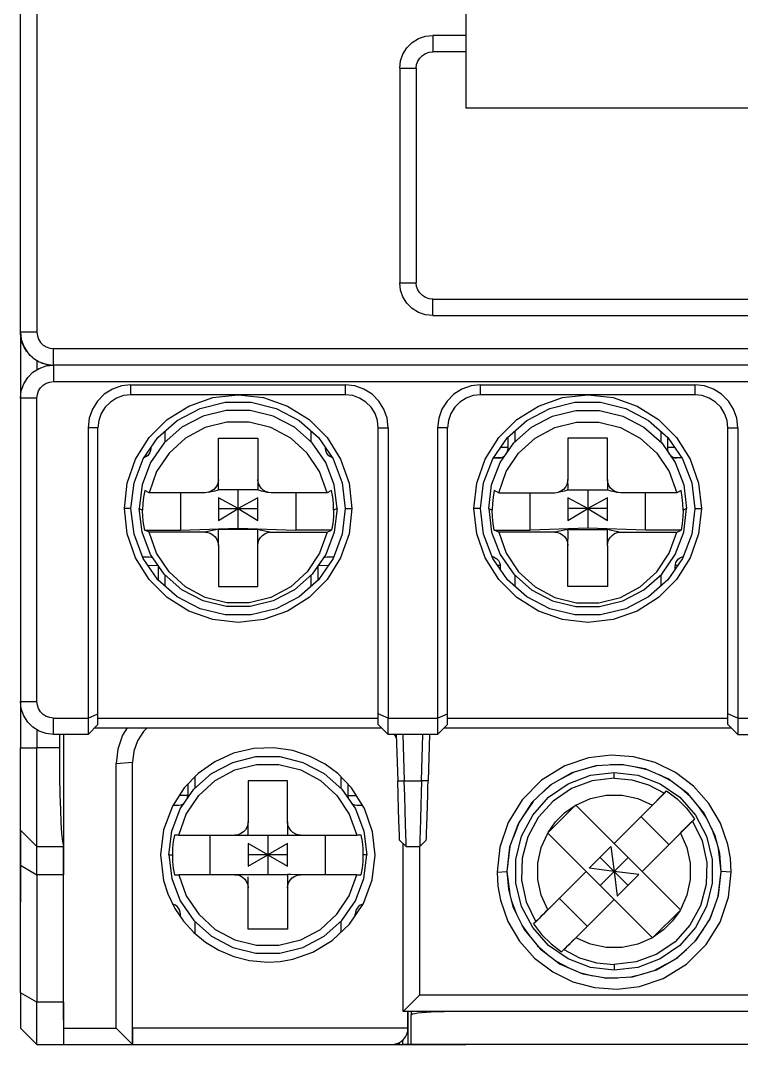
# Model space of a CAD drawing. Header units: millimetres. Extents: x 0 to 45, y 0 to 74.
# Drawn here: x 0 to 21.86, y 0 to 31.05 of the extents above; entities that cross this region are included whole.
import ezdxf

# ---------------------------------------------------------------- set-up
doc = ezdxf.new("R2010")
doc.units = ezdxf.units.MM

# ---------------------------------------------------------------- blocks, each defined once
blk = doc.blocks.new('CHINT_34ad6b506dc550b1b3ef02edabf56a2b_FACE_0')
at = {"color": 141, "linetype": 'Continuous', "true_color": 0x40d9ff}
for p, q in [((13.5, 30.6), (12.5, 30.6)), ((13.5, 30.1), (12.5, 30.1)), ((11.5, 29.6), (11.5, 23.1)), ((12, 29.6), (12, 23.1)), ((13.5, 28.4), (31.5, 28.4)), ((12.5, 22.6), (32.5, 22.6)), ((12.5, 22.1), (32.5, 22.1)), ((2, 20.6), (2, 20.6)), ((2.3, 20.6), (2.3, 20.6)), ((2.5, 20.6), (2.5, 20.6)), ((10.7, 20.6), (10.7, 20.6)), ((10.9, 20.6), (10.9, 20.6)), ((11.3, 20.6), (11.3, 20.6)), ((11.8, 20.6), (11.8, 20.6)), ((11.961, 20.6), (11.961, 20.6)), ((4.386, 19.7), (4.386, 19.7)), ((8.814, 19.7), (8.814, 19.7)), ((14.986, 19.7), (14.986, 19.7)), ((19.414, 19.7), (19.414, 19.7)), ((4.386, 18.268), (4.386, 18.6)), ((8.814, 18.268), (8.814, 18.6)), ((14.986, 18.6), (14.986, 18.268)), ((19.414, 18.6), (19.414, 18.268)), ((14.568, 18.117), (14.774, 18.113)), ((19.627, 18.113), (19.832, 18.117)), ((3.754, 17.807), (3.772, 17.807)), ((9.429, 17.807), (9.446, 17.807)), ((14.354, 17.807), (14.596, 17.802)), ((19.804, 17.802), (20.046, 17.807)), ((7.199, 16.82), (6.001, 16.82)), ((6.6, 16.252), (6.6, 16.82)), ((16.601, 16.82), (17.799, 16.82)), ((17.2, 16.82), (17.2, 16.252)), ((4.85, 16.732), (4.85, 15.6)), ((8.35, 16.732), (8.35, 15.6)), ((15.45, 15.6), (15.45, 16.732)), ((18.95, 15.6), (18.95, 16.732)), ((3.35, 16.25), (3.15, 16.25)), ((3.6, 16.252), (3.705, 16.199)), ((6, 16.252), (6.6, 16.252)), ((6.6, 16.252), (7.2, 16.252)), ((6.6, 15.653), (6.6, 16.252)), ((9.6, 16.252), (9.495, 16.199)), ((9.85, 16.25), (10.05, 16.25)), ((13.95, 16.25), (13.75, 16.25)), ((14.2, 16.252), (14.305, 16.199)), ((17.2, 16.252), (16.6, 16.252)), ((17.8, 16.252), (17.2, 16.252)), ((17.2, 16.252), (17.2, 15.653)), ((20.2, 16.252), (20.095, 16.199)), ((20.45, 16.25), (20.65, 16.25)), ((4.85, 15.6), (6.6, 15.653)), ((7.199, 15.621), (6.001, 15.621)), ((6.6, 15.653), (8.35, 15.6)), ((17.2, 15.653), (15.45, 15.6)), ((16.601, 15.621), (17.799, 15.621)), ((18.95, 15.6), (17.2, 15.653)), ((4.17, 14.516), (3.872, 14.523)), ((9.328, 14.523), (9.03, 14.516)), ((14.546, 14.521), (14.472, 14.523)), ((19.928, 14.523), (19.854, 14.521)), ((4.153, 14.117), (4.174, 14.116)), ((4.386, 13.901), (4.386, 14.237)), ((8.814, 13.901), (8.814, 14.237)), ((9.027, 14.116), (9.048, 14.117)), ((14.986, 14.237), (14.986, 13.901)), ((19.414, 14.237), (19.414, 13.901)), ((2.35, 9.9), (10.85, 9.9)), ((11.15, 9.9), (12.65, 9.9)), ((12.95, 9.9), (21.45, 9.9)), ((21.75, 9.9), (23.25, 9.9)), ((0.5, 9.541), (0.5, 9)), ((2.25, 9.6), (10.95, 9.6)), ((11.33, 9.4), (11.399, 9.291)), ((11.596, 9.4), (11.639, 8)), ((12.162, 8), (12.205, 9.4)), ((12.85, 9.6), (21.55, 9.6)), ((3.4, 0), (3.4, 8.559)), ((17.528, 8.457), (17.119, 8.356)), ((18.297, 8.477), (17.884, 8.477)), ((19.048, 8.315), (18.648, 8.414)), ((3.4, 8.216), (3.4, 8.216)), ((3.4, 8.1), (3.4, 8.1)), ((5.286, 8.116), (5.286, 7.768)), ((9.714, 8.117), (9.714, 7.768)), ((16.788, 8.258), (16.407, 8.058)), ((18, 8.072), (18, 8.25)), ((19.738, 7.982), (19.374, 8.173)), ((3.4, 7.985), (3.4, 7.985)), ((11.639, 8), (12.162, 8)), ((16.114, 7.89), (15.795, 7.607)), ((20.331, 7.496), (20.03, 7.763)), ((3.4, 7.616), (3.4, 7.616)), ((3.4, 7.5), (3.4, 7.5)), ((3.4, 7.385), (3.4, 7.385)), ((15.542, 7.369), (15.301, 7.02)), ((16, 6.433), (16.818, 7.25)), ((16.837, 7.262), (18, 6.099)), ((20.797, 6.878), (20.57, 7.207)), ((3.4, 7.016), (3.4, 7.016)), ((3.4, 6.9), (3.4, 6.9)), ((18.813, 6.912), (19.662, 6.064)), ((3.4, 6.785), (3.4, 6.785)), ((15.109, 6.726), (14.945, 6.292)), ((21.118, 6.127), (20.96, 6.545)), ((0, 6.5), (0, 4.32)), ((3.4, 6.416), (3.4, 6.416)), ((3.4, 6.3), (3.4, 6.3)), ((4.802, 6.35), (6.5, 6.35)), ((5.75, 5.15), (5.75, 6.35)), ((6.901, 6.35), (8.099, 6.35)), ((7.5, 6.35), (7.5, 5.75)), ((8.5, 6.35), (10.198, 6.35)), ((9.25, 5.15), (9.25, 6.35)), ((17.152, 5.25), (15.989, 6.413)), ((0.5, 6), (1.3, 6)), ((3.4, 6.185), (3.4, 6.185)), ((11.6, 1), (11.6, 6.091)), ((11.694, 6), (12.106, 6)), ((12.1, 6), (12.1, 1.499)), ((14.842, 6.004), (14.75, 5.25)), ((18, 6.099), (18.849, 5.25)), ((21.25, 5.25), (21.166, 5.94)), ((3.4, 5.816), (3.4, 5.816)), ((3.4, 5.7), (3.4, 5.7)), ((4.5, 5.75), (4.605, 5.75)), ((7.5, 5.75), (6.9, 5.75)), ((8.1, 5.75), (7.5, 5.75)), ((7.5, 5.75), (7.5, 5.15)), ((10.5, 5.75), (10.395, 5.75)), ((17.576, 5.675), (18, 5.25)), ((18, 5.25), (18.424, 5.675)), ((3.4, 5.585), (3.4, 5.585)), ((0.5, 5.148), (0.5, 1.28)), ((3.4, 5.216), (3.4, 5.216)), ((3.4, 5.1), (3.4, 5.1)), ((3.4, 4.985), (3.4, 4.985)), ((6.5, 5.15), (4.802, 5.15)), ((10.198, 5.15), (8.5, 5.15)), ((11.6, 5.05), (11.6, 5.05)), ((11.6, 4.985), (11.6, 4.985)), ((14.45, 5.224), (14.75, 5.25)), ((14.75, 5.252), (14.75, 5.25)), ((14.75, 5.25), (14.834, 4.561)), ((17.152, 5.25), (18, 4.402)), ((17.576, 4.826), (18, 5.25)), ((18, 5.25), (18.424, 4.826)), ((18.849, 5.25), (20.011, 4.088)), ((21.159, 4.497), (21.25, 5.25)), ((21.25, 5.25), (21.25, 5.252)), ((21.55, 5.224), (21.25, 5.25)), ((3.4, 4.616), (3.4, 4.616)), ((3.4, 4.5), (3.4, 4.5)), ((3.4, 4.385), (3.4, 4.385)), ((11.6, 4.616), (11.6, 4.616)), ((11.6, 4.5), (11.6, 4.5)), ((11.6, 4.385), (11.6, 4.385)), ((14.882, 4.374), (15.041, 3.956)), ((16.338, 4.437), (17.187, 3.589)), ((19.163, 3.239), (18, 4.402)), ((11.6, 4.05), (11.6, 4.05)), ((19.182, 3.251), (20, 4.068)), ((20.891, 3.775), (21.056, 4.209)), ((3.4, 4.016), (3.4, 4.016)), ((3.4, 3.9), (3.4, 3.9)), ((3.4, 3.785), (3.4, 3.785)), ((5.286, 3.733), (5.286, 3.375)), ((9.714, 3.733), (9.714, 3.399)), ((3.4, 3.416), (3.4, 3.416)), ((15.204, 3.623), (15.43, 3.294)), ((20.458, 3.132), (20.699, 3.482)), ((3.4, 3.3), (3.4, 3.3)), ((3.4, 3.185), (3.4, 3.185)), ((3.4, 2.816), (3.4, 2.816)), ((15.669, 3.005), (15.971, 2.738)), ((19.887, 2.611), (20.205, 2.894)), ((3.4, 2.7), (3.4, 2.7)), ((3.4, 2.585), (3.4, 2.585)), ((16.263, 2.519), (16.626, 2.328)), ((3.4, 2.216), (3.4, 2.216)), ((16.952, 2.186), (17.353, 2.087)), ((18, 2.429), (18, 2.25)), ((19.213, 2.243), (19.594, 2.443)), ((3.4, 2.1), (3.4, 2.1)), ((3.4, 1.985), (3.4, 1.985)), ((11.6, 2.05), (11.6, 2.05)), ((11.6, 1.985), (11.6, 1.985)), ((17.703, 2.024), (18.116, 2.024)), ((18.472, 2.044), (18.881, 2.145)), ((1.3, 1.28), (0.5, 1.28)), ((3.4, 1.5), (3.4, 1.5)), ((11.6, 1), (12.1, 1.499)), ((23.5, 1.499), (12.1, 1.499)), ((3.4, 1.2), (3.4, 1.2)), ((24, 1), (11.6, 1)), ((11.85, 1), (11.85, 0.897)), ((3.4, 0.9), (3.4, 0.9)), ((1.3, 0.499), (2.9, 0.499)), ((2.9, 0.499), (3.4, 0)), ((3.4, 0.2), (3.4, 0.2)), ((3.4, 0), (13.5, 0))]:
    blk.add_line(p, q, dxfattribs=at)
for points in [[(0, 21.6), (0, 52.4), (0.5, 52.4), (0.5, 21.6), (0, 21.6)], [(31.5, 28.4), (31.5, 31.988), (31.5, 32), (13.5, 32), (13.5, 31.988), (13.5, 28.4)], [(31.5, 28.4), (31.5, 31.5), (13.5, 31.5), (13.5, 28.4)], [(11.5, 29.6), (11.525, 29.823), (11.599, 30.034), (11.718, 30.224), (11.877, 30.382), (12.066, 30.501), (12.278, 30.575), (12.5, 30.6)], [(12.5, 30.6), (12.5, 30.588), (12.5, 30.551), (12.5, 30.491), (12.5, 30.412), (12.5, 30.317), (12.5, 30.212), (12.5, 30.1)], [(12, 29.6), (12.013, 29.712), (12.05, 29.817), (12.109, 29.912), (12.188, 29.991), (12.283, 30.051), (12.389, 30.088), (12.5, 30.1)], [(11.5, 29.6), (11.513, 29.6), (11.55, 29.6), (11.609, 29.6), (11.688, 29.6), (11.783, 29.6), (11.889, 29.6), (12, 29.6)], [(12.5, 22.1), (12.278, 22.126), (12.066, 22.2), (11.877, 22.319), (11.718, 22.477), (11.599, 22.667), (11.525, 22.878), (11.5, 23.1)], [(11.5, 23.1), (11.513, 23.1), (11.55, 23.1), (11.609, 23.1), (11.688, 23.1), (11.783, 23.1), (11.889, 23.1), (12, 23.1)], [(12.5, 22.6), (12.389, 22.613), (12.283, 22.65), (12.188, 22.71), (12.109, 22.789), (12.05, 22.884), (12.013, 22.989), (12, 23.1)], [(12.5, 22.1), (12.5, 22.113), (12.5, 22.15), (12.5, 22.21), (12.5, 22.289), (12.5, 22.384), (12.5, 22.489), (12.5, 22.6)], [(0, 21.6), (0, 9), (0.5, 9)], [(0, 21.6), (0.025, 21.378), (0.099, 21.167), (0.218, 20.977), (0.377, 20.819), (0.566, 20.7), (0.778, 20.626), (1, 20.6)], [(0.024, 21.384), (0.014, 21.427), (0, 21.6)], [(0.5, 21.6), (0.513, 21.489), (0.55, 21.384), (0.609, 21.289), (0.688, 21.21), (0.783, 21.15), (0.889, 21.113), (1, 21.1)], [(0.099, 21.168), (0.051, 21.277), (0.028, 21.369)], [(0.203, 21.001), (0.18, 21.028), (0.108, 21.146), (0.1, 21.166)], [(0.366, 20.83), (0.296, 20.89), (0.251, 20.945)], [(0.5, 20.734), (0.392, 20.806), (0.382, 20.815)], [(32.7, 20.6), (1, 20.6), (1, 21.1), (32.7, 21.1), (32.7, 20.6)], [(0, 19.6), (0.025, 19.823), (0.099, 20.034), (0.218, 20.224), (0.377, 20.382), (0.566, 20.501), (0.778, 20.575), (1, 20.6)], [(0.541, 20.715), (0.5, 20.734), (0.5, 20.46)], [(0.602, 20.687), (0.658, 20.661), (0.738, 20.639)], [(0.798, 20.623), (0.826, 20.616), (1, 20.6)], [(14.344, 20.6), (1, 20.6), (1, 20.1), (32.5, 20.1), (32.5, 20.6)], [(0.5, 19.6), (0.513, 19.712), (0.55, 19.817), (0.609, 19.912), (0.688, 19.991), (0.783, 20.051), (0.889, 20.088), (1, 20.1)], [(3.35, 20), (3.061, 19.968), (2.786, 19.872), (2.54, 19.717), (2.334, 19.511), (2.179, 19.265), (2.083, 18.99), (2.05, 18.7)], [(9.85, 19.7), (3.35, 19.7), (3.35, 20), (9.85, 20), (9.85, 19.7)], [(11.15, 18.7), (11.117, 18.99), (11.021, 19.265), (10.866, 19.511), (10.661, 19.717), (10.414, 19.872), (10.139, 19.968), (9.85, 20)], [(13.95, 20), (13.661, 19.968), (13.386, 19.872), (13.14, 19.717), (12.934, 19.511), (12.779, 19.265), (12.683, 18.99), (12.65, 18.7)], [(20.45, 19.7), (13.95, 19.7), (13.95, 20), (20.45, 20), (20.45, 19.7)], [(21.75, 18.7), (21.717, 18.99), (21.621, 19.265), (21.466, 19.511), (21.261, 19.717), (21.014, 19.872), (20.739, 19.968), (20.45, 20)], [(0, 19.6), (0, 10.4), (0.5, 10.4), (0.5, 19.6), (0, 19.6)], [(3.35, 19.7), (3.128, 19.675), (2.916, 19.601), (2.727, 19.482), (2.568, 19.324), (2.449, 19.134), (2.375, 18.923), (2.35, 18.7)], [(3.15, 16.25), (3.237, 17.018), (3.492, 17.747), (3.903, 18.401), (4.449, 18.948), (5.103, 19.359), (5.832, 19.614), (6.6, 19.7)], [(9.85, 19.7), (6.6, 19.7), (3.35, 19.7)], [(6.6, 19.7), (7.368, 19.614), (8.097, 19.359), (8.751, 18.948), (9.297, 18.401), (9.708, 17.747), (9.964, 17.018), (10.05, 16.25)], [(10.85, 18.7), (10.825, 18.923), (10.751, 19.134), (10.632, 19.324), (10.474, 19.482), (10.284, 19.601), (10.073, 19.675), (9.85, 19.7)], [(13.95, 19.7), (13.728, 19.675), (13.516, 19.601), (13.327, 19.482), (13.168, 19.324), (13.049, 19.134), (12.975, 18.923), (12.95, 18.7)], [(13.75, 16.25), (13.837, 17.018), (14.092, 17.747), (14.503, 18.401), (15.049, 18.948), (15.703, 19.359), (16.432, 19.614), (17.2, 19.7)], [(20.45, 19.7), (17.2, 19.7), (13.95, 19.7)], [(17.2, 19.7), (17.968, 19.614), (18.697, 19.359), (19.351, 18.948), (19.897, 18.401), (20.308, 17.747), (20.564, 17.018), (20.65, 16.25)], [(21.45, 18.7), (21.425, 18.923), (21.351, 19.134), (21.232, 19.324), (21.074, 19.482), (20.884, 19.601), (20.673, 19.675), (20.45, 19.7)], [(3.35, 16.25), (3.445, 17.028), (3.722, 17.761), (4.167, 18.406), (4.754, 18.925), (5.448, 19.289), (6.208, 19.477), (6.992, 19.477), (7.753, 19.289), (8.446, 18.925), (9.033, 18.406), (9.478, 17.761), (9.756, 17.028), (9.85, 16.25)], [(13.95, 16.25), (14.045, 17.028), (14.322, 17.761), (14.767, 18.406), (15.354, 18.925), (16.048, 19.289), (16.808, 19.477), (17.592, 19.477), (18.353, 19.289), (19.046, 18.925), (19.633, 18.406), (20.078, 17.761), (20.356, 17.028), (20.45, 16.25)], [(9.6, 16.252), (9.513, 16.97), (9.256, 17.645), (8.846, 18.24), (8.304, 18.719), (7.664, 19.055), (6.962, 19.228), (6.238, 19.228), (5.536, 19.055), (4.896, 18.719), (4.355, 18.24), (3.944, 17.645), (3.687, 16.97), (3.6, 16.252)], [(14.2, 16.252), (14.287, 16.97), (14.544, 17.645), (14.955, 18.24), (15.496, 18.719), (16.136, 19.055), (16.838, 19.228), (17.562, 19.228), (18.264, 19.055), (18.904, 18.719), (19.446, 18.24), (19.856, 17.645), (20.113, 16.97), (20.2, 16.252)], [(2.05, 9.9), (2.35, 10.025), (2.35, 18.7), (2.05, 18.7), (2.05, 9.9)], [(9.298, 16.732), (9.071, 17.37), (8.695, 17.934), (8.194, 18.389), (7.596, 18.708), (6.939, 18.873), (6.261, 18.873), (5.604, 18.708), (5.007, 18.389), (4.505, 17.934), (4.129, 17.37), (3.902, 16.732)], [(11.15, 9.9), (10.85, 10.025), (10.85, 18.7), (11.15, 18.7), (11.15, 9.9)], [(12.65, 9.9), (12.95, 10.025), (12.95, 18.7), (12.65, 18.7), (12.65, 9.9)], [(14.502, 16.732), (14.729, 17.37), (15.105, 17.934), (15.607, 18.389), (16.204, 18.708), (16.861, 18.873), (17.539, 18.873), (18.196, 18.708), (18.794, 18.389), (19.295, 17.934), (19.671, 17.37), (19.898, 16.732)], [(21.75, 9.9), (21.45, 10.025), (21.45, 18.7), (21.75, 18.7), (21.75, 9.9)], [(6, 17.132), (6, 18.381), (7.2, 18.381), (7.2, 17.132)], [(14.774, 18.411), (14.774, 18.078), (14.767, 18.011), (14.747, 17.949), (14.716, 17.894)], [(17.8, 17.132), (17.8, 18.381), (16.6, 18.381), (16.6, 17.132)], [(19.684, 17.894), (19.653, 17.949), (19.633, 18.011), (19.627, 18.078), (19.627, 18.411)], [(3.949, 18.09), (3.949, 18.083), (3.943, 18.016), (3.923, 17.953), (3.891, 17.897), (3.848, 17.851), (3.797, 17.816), (3.748, 17.798)], [(9.452, 17.798), (9.403, 17.816), (9.352, 17.851), (9.309, 17.897), (9.277, 17.953), (9.258, 18.016), (9.251, 18.083), (9.251, 18.09)], [(14.341, 17.788), (14.505, 17.784), (14.552, 17.788)], [(14.505, 17.784), (14.531, 17.785), (14.564, 17.79), (14.621, 17.811), (14.672, 17.846), (14.714, 17.891)], [(19.686, 17.891), (19.728, 17.846), (19.779, 17.811), (19.836, 17.79), (19.869, 17.785), (19.896, 17.784)], [(20.059, 17.788), (19.896, 17.784), (19.848, 17.788)], [(6, 17.132), (5.992, 17.052), (5.97, 16.977), (5.924, 16.896), (5.861, 16.827), (5.784, 16.776), (5.701, 16.745)], [(5.701, 16.745), (5.792, 16.768), (5.901, 16.793), (5.934, 16.801), (6.001, 16.817), (6.003, 16.881), (6, 17.132)], [(7.2, 17.132), (7.197, 16.882), (7.2, 16.816), (7.267, 16.801), (7.299, 16.793), (7.408, 16.768), (7.469, 16.752), (7.498, 16.745)], [(7.498, 16.745), (7.445, 16.763), (7.363, 16.808), (7.295, 16.871), (7.244, 16.949), (7.211, 17.037), (7.2, 17.132)], [(16.6, 17.132), (16.589, 17.052), (16.57, 16.977), (16.524, 16.896), (16.461, 16.827), (16.384, 16.776), (16.301, 16.745)], [(16.301, 16.745), (16.392, 16.768), (16.501, 16.793), (16.534, 16.801), (16.601, 16.817), (16.603, 16.881), (16.6, 17.132)], [(17.8, 17.132), (17.797, 16.881), (17.8, 16.817), (17.866, 16.801), (17.899, 16.793), (18.008, 16.768), (18.069, 16.752), (18.098, 16.745)], [(18.098, 16.745), (18.045, 16.763), (17.963, 16.808), (17.895, 16.871), (17.844, 16.949), (17.811, 17.037), (17.8, 17.132)], [(3.902, 16.732), (3.768, 16.799), (3.733, 16.6), (3.712, 16.4), (3.705, 16.199)], [(9.495, 16.199), (9.488, 16.4), (9.467, 16.6), (9.432, 16.799), (9.298, 16.732)], [(14.502, 16.732), (14.368, 16.799), (14.333, 16.6), (14.312, 16.4), (14.305, 16.199)], [(20.095, 16.199), (20.088, 16.4), (20.067, 16.6), (20.032, 16.799), (19.898, 16.732)], [(5.701, 16.745), (5.6, 16.732), (3.902, 16.732)], [(6.6, 16.252), (6, 16.577), (6, 15.892), (6.6, 16.252)], [(6.6, 16.252), (7.2, 15.892), (7.2, 16.577), (6.6, 16.252)], [(9.298, 16.732), (7.6, 16.732), (7.52, 16.74), (7.498, 16.745)], [(14.502, 16.732), (16.2, 16.732), (16.301, 16.745)], [(17.2, 16.252), (16.6, 16.577), (16.6, 15.892), (17.2, 16.252)], [(17.2, 16.252), (17.8, 15.892), (17.8, 16.577), (17.2, 16.252)], [(19.898, 16.732), (18.2, 16.732), (18.12, 16.74), (18.098, 16.745)], [(10.05, 16.25), (9.964, 15.483), (9.708, 14.754), (9.297, 14.099), (8.751, 13.553), (8.097, 13.142), (7.368, 12.887), (6.6, 12.801), (5.832, 12.887), (5.103, 13.142), (4.449, 13.553), (3.903, 14.099), (3.492, 14.754), (3.237, 15.483), (3.15, 16.25)], [(9.85, 16.25), (9.756, 15.473), (9.478, 14.74), (9.033, 14.095), (8.446, 13.576), (7.753, 13.212), (6.992, 13.024), (6.208, 13.024), (5.448, 13.212), (4.754, 13.576), (4.167, 14.095), (3.722, 14.74), (3.445, 15.473), (3.35, 16.25)], [(9.6, 16.252), (9.513, 15.535), (9.256, 14.859), (8.846, 14.265), (8.304, 13.786), (7.664, 13.45), (6.962, 13.277), (6.238, 13.277), (5.536, 13.45), (4.896, 13.786), (4.355, 14.265), (3.944, 14.859), (3.687, 15.535), (3.6, 16.252)], [(3.768, 15.6), (3.733, 15.798), (3.712, 15.998), (3.705, 16.199)], [(9.495, 16.199), (9.488, 15.998), (9.467, 15.798), (9.432, 15.6)], [(20.65, 16.25), (20.564, 15.483), (20.308, 14.754), (19.897, 14.099), (19.351, 13.553), (18.697, 13.142), (17.968, 12.887), (17.2, 12.801), (16.432, 12.887), (15.703, 13.142), (15.049, 13.553), (14.503, 14.099), (14.092, 14.754), (13.837, 15.483), (13.75, 16.25)], [(20.45, 16.25), (20.356, 15.473), (20.078, 14.74), (19.633, 14.095), (19.046, 13.576), (18.353, 13.212), (17.592, 13.024), (16.808, 13.024), (16.048, 13.212), (15.354, 13.576), (14.767, 14.095), (14.322, 14.74), (14.045, 15.473), (13.95, 16.25)], [(14.2, 16.252), (14.287, 15.535), (14.544, 14.859), (14.955, 14.265), (15.496, 13.786), (16.136, 13.45), (16.838, 13.277), (17.562, 13.277), (18.264, 13.45), (18.904, 13.786), (19.446, 14.265), (19.856, 14.859), (20.113, 15.535), (20.2, 16.252)], [(14.368, 15.6), (14.333, 15.798), (14.312, 15.998), (14.305, 16.199)], [(20.095, 16.199), (20.088, 15.998), (20.067, 15.798), (20.032, 15.6)], [(5.6, 15.533), (3.902, 15.533), (3.768, 15.6), (4.85, 15.6)], [(9.298, 15.533), (9.071, 14.896), (8.695, 14.332), (8.194, 13.877), (7.596, 13.557), (6.939, 13.393), (6.261, 13.393), (5.604, 13.557), (5.007, 13.877), (4.505, 14.332), (4.129, 14.896), (3.902, 15.533)], [(6, 15.134), (6.005, 15.505), (6.005, 15.528), (6.001, 15.622), (5.925, 15.607), (5.725, 15.561), (5.6, 15.533)], [(5.6, 15.533), (5.68, 15.526), (5.755, 15.503), (5.837, 15.458), (5.905, 15.395), (5.957, 15.317), (5.989, 15.229), (6, 15.134)], [(7.2, 15.134), (7.195, 15.504), (7.195, 15.528), (7.199, 15.622), (7.27, 15.608), (7.458, 15.565), (7.6, 15.533)], [(7.2, 15.134), (7.208, 15.214), (7.231, 15.289), (7.276, 15.37), (7.339, 15.438), (7.417, 15.49), (7.505, 15.522), (7.6, 15.533)], [(7.6, 15.533), (9.298, 15.533), (9.432, 15.6), (8.35, 15.6)], [(16.2, 15.533), (14.502, 15.533), (14.368, 15.6), (15.45, 15.6)], [(14.502, 15.533), (14.729, 14.896), (15.105, 14.332), (15.607, 13.877), (16.204, 13.557), (16.861, 13.393), (17.539, 13.393), (18.196, 13.557), (18.794, 13.877), (19.295, 14.332), (19.671, 14.896), (19.898, 15.533)], [(16.6, 15.134), (16.605, 15.499), (16.605, 15.524), (16.601, 15.622), (16.532, 15.609), (16.348, 15.566), (16.2, 15.533)], [(16.2, 15.533), (16.28, 15.526), (16.355, 15.503), (16.437, 15.458), (16.505, 15.395), (16.557, 15.317), (16.589, 15.229), (16.6, 15.134)], [(17.8, 15.134), (17.795, 15.508), (17.795, 15.53), (17.799, 15.622), (17.87, 15.608), (18.058, 15.565), (18.2, 15.533)], [(17.8, 15.134), (17.808, 15.214), (17.831, 15.289), (17.876, 15.37), (17.939, 15.438), (18.017, 15.49), (18.105, 15.522), (18.2, 15.533)], [(18.2, 15.533), (19.898, 15.533), (20.032, 15.6), (18.95, 15.6)], [(6, 15.134), (6, 13.885), (7.2, 13.885), (7.2, 15.134)], [(17.8, 15.134), (17.8, 13.885), (16.6, 13.885), (16.6, 15.134)], [(3.703, 14.792), (3.905, 14.787), (3.964, 14.778), (4.014, 14.758)], [(9.186, 14.758), (9.236, 14.778), (9.296, 14.787), (9.497, 14.792)], [(14.304, 14.789), (14.34, 14.783), (14.397, 14.76), (14.448, 14.723), (14.491, 14.675), (14.523, 14.617), (14.543, 14.553), (14.549, 14.486), (14.549, 14.411)], [(19.851, 14.411), (19.851, 14.486), (19.858, 14.553), (19.877, 14.617), (19.909, 14.675), (19.952, 14.723), (20.003, 14.76), (20.06, 14.783), (20.096, 14.789)], [(4.168, 14.535), (4.174, 14.482), (4.174, 14.09)], [(9.027, 14.09), (9.027, 14.482), (9.032, 14.535)], [(1, 9.4), (0.778, 9.426), (0.566, 9.5), (0.377, 9.619), (0.218, 9.777), (0.099, 9.967), (0.025, 10.178), (0, 10.4)], [(1, 9.9), (0.889, 9.913), (0.783, 9.95), (0.688, 10.01), (0.609, 10.089), (0.55, 10.184), (0.513, 10.289), (0.5, 10.4)], [(2.05, 9.4), (2.35, 9.7), (2.35, 10.025)], [(11.15, 9.4), (10.85, 9.7), (10.85, 10.025)], [(12.65, 9.4), (12.95, 9.7), (12.95, 10.025)], [(21.75, 9.4), (21.45, 9.7), (21.45, 10.025)], [(2.05, 9.9), (2.05, 9.4), (1, 9.4), (1, 9.9), (2.05, 9.9)], [(12.65, 9.9), (12.65, 9.4), (11.15, 9.4), (11.15, 9.9)], [(21.75, 9.9), (21.75, 9.4), (23.25, 9.4), (23.25, 9.9)], [(1.183, 9.4), (1.183, 9), (0.5, 9)], [(1.3, 9.4), (1.3, 6.016), (1.3, 6.002), (1.3, 6)], [(3.237, 9.6), (3.098, 9.38), (2.95, 8.959), (2.9, 8.516)], [(3.837, 9.6), (3.727, 9.491), (3.549, 9.208), (3.438, 8.892), (3.4, 8.559)], [(11.395, 9.4), (11.439, 7.994), (11.639, 8)], [(12.405, 9.4), (12.361, 7.994), (12.162, 8)], [(0.5, 6), (0, 6.5), (0, 6.563), (0, 6.748), (0, 7.046), (0, 7.442), (0, 7.916), (0, 8.444), (0, 9)], [(0.5, 6), (0.5, 6.076), (0.5, 6.298), (0.5, 6.655), (0.5, 7.13), (0.5, 7.699), (0.5, 8.333), (0.5, 9)], [(1.183, 9), (1.184, 8.531), (1.188, 8.116), (1.198, 7.582), (1.211, 7.121), (1.228, 6.727), (1.248, 6.403), (1.271, 6.156), (1.3, 6.016)], [(6.947, 2.545), (7.5, 2.5), (7.87, 2.522), (8.262, 2.592), (8.86, 2.799), (9.449, 3.15), (9.98, 3.65), (10.398, 4.28), (10.661, 4.996), (10.75, 5.74), (10.673, 6.452), (10.432, 7.152), (10.037, 7.782), (9.621, 8.213), (9.239, 8.496), (8.783, 8.737), (8.259, 8.911), (7.681, 8.995), (7.072, 8.972), (6.464, 8.831), (5.89, 8.574), (5.383, 8.216), (4.964, 7.782), (4.607, 7.231), (4.34, 6.509), (4.25, 5.75), (4.34, 4.975), (4.472, 4.566), (4.684, 4.129), (4.946, 3.741), (5.255, 3.4), (5.611, 3.106), (6.015, 2.86), (6.471, 2.665), (6.947, 2.545)], [(4.5, 5.75), (4.587, 6.468), (4.844, 7.145), (5.255, 7.74), (5.796, 8.219), (6.436, 8.556), (7.138, 8.729), (7.862, 8.729), (8.564, 8.556), (9.204, 8.219), (9.746, 7.74), (10.156, 7.145), (10.413, 6.468), (10.5, 5.75)], [(21.55, 5.224), (21.525, 5.647), (21.448, 6.068), (21.222, 6.714), (20.871, 7.312), (20.41, 7.831), (19.862, 8.247), (19.25, 8.547), (18.591, 8.725), (17.907, 8.773), (17.227, 8.689), (16.51, 8.447), (15.801, 8.011), (15.211, 7.42), (14.788, 6.736), (14.533, 5.986), (14.45, 5.224)], [(2.9, 0.499), (2.9, 8.516), (3.4, 8.559)], [(11.75, 0.5), (3.4, 0.499), (3.4, 8.559)], [(4.802, 6.35), (5.029, 6.989), (5.405, 7.553), (5.907, 8.009), (6.504, 8.329), (7.161, 8.493), (7.839, 8.493), (8.496, 8.329), (9.094, 8.009), (9.595, 7.553), (9.971, 6.989), (10.198, 6.35)], [(21.25, 5.25), (21.205, 5.788), (21.067, 6.324), (20.732, 7.011), (20.243, 7.603), (19.635, 8.059), (18.944, 8.36), (18.2, 8.494), (17.443, 8.452), (16.72, 8.238), (16.065, 7.862), (15.509, 7.338), (15.089, 6.695), (14.833, 5.981), (14.75, 5.25)], [(18, 2.25), (17.282, 2.338), (16.606, 2.594), (16.011, 3.005), (15.531, 3.546), (15.195, 4.187), (15.022, 4.889), (15.022, 5.612), (15.195, 6.314), (15.531, 6.955), (16.011, 7.496), (16.606, 7.907), (17.282, 8.163), (18, 8.25)], [(18, 8.25), (18.718, 8.163), (19.394, 7.907), (19.989, 7.496), (20.469, 6.955), (20.805, 6.314), (20.978, 5.612), (20.978, 4.889), (20.805, 4.187), (20.469, 3.546), (19.989, 3.005), (19.394, 2.594), (18.718, 2.338), (18, 2.25)], [(5.074, 7.896), (5.074, 7.55), (4.814, 7.55)], [(8.1, 6.75), (8.1, 8), (6.9, 8), (6.9, 6.75)], [(9.927, 7.896), (9.927, 7.55), (10.182, 7.55)], [(11.694, 6), (11.494, 6.194), (11.494, 6.206), (11.493, 6.241), (11.489, 6.359), (11.483, 6.547), (11.476, 6.798), (11.465, 7.135), (11.452, 7.557), (11.439, 7.994)], [(11.694, 6), (11.693, 6.036), (11.69, 6.144), (11.684, 6.373), (11.675, 6.697), (11.664, 7.095), (11.652, 7.54), (11.639, 8)], [(12.162, 8), (12.151, 7.626), (12.141, 7.258), (12.129, 6.839), (12.12, 6.484), (12.112, 6.217), (12.108, 6.054), (12.106, 6)], [(12.106, 6), (12.306, 6.194), (12.308, 6.248), (12.313, 6.412), (12.32, 6.649), (12.328, 6.923), (12.338, 7.241), (12.349, 7.588), (12.355, 7.79), (12.361, 7.994)], [(18, 8.072), (17.335, 7.992), (16.707, 7.758), (16.153, 7.383), (15.702, 6.887), (15.381, 6.299), (15.208, 5.652), (15.192, 4.983), (15.334, 4.328), (15.627, 3.725)], [(18, 8.072), (18.534, 8.021), (19.048, 7.87), (19.525, 7.624)], [(5.058, 7.455), (5.067, 7.484), (5.074, 7.55)], [(9.927, 7.55), (9.933, 7.484), (9.943, 7.455)], [(16.837, 7.262), (17.281, 7.46), (17.757, 7.561), (18.243, 7.561), (18.719, 7.46), (19.163, 7.262)], [(18, 6.099), (19.163, 7.262), (19.525, 7.624)], [(19.525, 7.624), (19.518, 7.617), (19.504, 7.603), (19.467, 7.566), (19.41, 7.509), (19.338, 7.437), (19.253, 7.351), (19.163, 7.262)], [(19.525, 7.624), (19.591, 7.69), (19.912, 7.447), (20.197, 7.163), (20.44, 6.841), (20.374, 6.775)], [(4.952, 7.302), (4.921, 7.28), (4.864, 7.258), (4.805, 7.25), (4.619, 7.25)], [(10.371, 7.25), (10.196, 7.25), (10.136, 7.258), (10.079, 7.28), (10.048, 7.302)], [(16, 6.433), (16.226, 6.75), (16.501, 7.025), (16.818, 7.25)], [(16.818, 7.25), (16.833, 7.266), (16.837, 7.262)], [(6.9, 6.75), (6.892, 6.671), (6.87, 6.596), (6.824, 6.514), (6.761, 6.446), (6.684, 6.394), (6.595, 6.362), (6.5, 6.35)], [(6.5, 6.35), (6.812, 6.346), (6.833, 6.347), (6.901, 6.35), (6.904, 6.434), (6.9, 6.75)], [(8.1, 6.75), (8.096, 6.44), (8.099, 6.35), (8.168, 6.347), (8.19, 6.346), (8.5, 6.35)], [(8.5, 6.35), (8.42, 6.358), (8.345, 6.381), (8.263, 6.426), (8.195, 6.489), (8.144, 6.567), (8.111, 6.655), (8.1, 6.75)], [(20.374, 6.775), (20.666, 6.173), (20.809, 5.518), (20.793, 4.849), (20.619, 4.202), (20.298, 3.614), (19.848, 3.118), (19.293, 2.743), (18.665, 2.509), (18, 2.429)], [(18.849, 5.25), (20.011, 6.413), (20.374, 6.775)], [(20.011, 6.413), (20.079, 6.481), (20.145, 6.547), (20.217, 6.619), (20.277, 6.679), (20.325, 6.727), (20.358, 6.76), (20.374, 6.775)], [(0, 5.434), (0, 5.88), (0, 6.218), (0, 6.429), (0, 6.5)], [(4.802, 6.35), (4.668, 6.35), (4.633, 6.152), (4.612, 5.952), (4.605, 5.75)], [(10.395, 5.75), (10.388, 5.952), (10.367, 6.152), (10.332, 6.35), (10.198, 6.35)], [(15.989, 4.088), (15.791, 4.532), (15.69, 5.007), (15.69, 5.494), (15.791, 5.969), (15.989, 6.413)], [(16, 6.433), (15.985, 6.417), (15.989, 6.413)], [(20.011, 6.413), (20.209, 5.969), (20.31, 5.494), (20.31, 5.007), (20.209, 4.532), (20.011, 4.088)], [(0.41, 6.09), (0.5, 6), (0.5, 6)], [(0.5, 5.148), (0.5, 5.504), (0.5, 5.774), (0.5, 5.943), (0.5, 6)], [(1.3, 6.002), (1.3, 6.007), (1.3, 6.016)], [(1.3, 1.28), (1.3, 0.745), (1.3, 6)], [(1.3, 6), (1.3, 5.943), (1.3, 5.774), (1.3, 5.504), (1.3, 5.148)], [(7.5, 5.75), (6.9, 6.093), (6.9, 5.408), (7.5, 5.75)], [(7.5, 5.75), (8.1, 5.408), (8.1, 6.093), (7.5, 5.75)], [(18, 5.25), (17.246, 5.345), (17.906, 6.005), (18, 5.25)], [(4.5, 5.75), (4.587, 5.033), (4.844, 4.356), (5.255, 3.761), (5.796, 3.282), (6.436, 2.945), (7.138, 2.772), (7.862, 2.772), (8.564, 2.945), (9.204, 3.282), (9.746, 3.761), (10.156, 4.356), (10.413, 5.033), (10.5, 5.75)], [(4.605, 5.75), (4.612, 5.549), (4.633, 5.349), (4.668, 5.15), (4.802, 5.15)], [(10.198, 5.15), (10.332, 5.15), (10.367, 5.349), (10.388, 5.549), (10.395, 5.75)], [(0.5, 1.28), (0, 1.567), (0, 5.434), (0.5, 5.148)], [(1.3, 1.28), (1.3, 5.148), (0.5, 5.148)], [(4.802, 5.15), (5.029, 4.512), (5.405, 3.948), (5.907, 3.492), (6.504, 3.172), (7.161, 3.008), (7.839, 3.008), (8.496, 3.172), (9.094, 3.492), (9.595, 3.948), (9.971, 4.512), (10.198, 5.15)], [(8.099, 5.15), (6.9, 5.15), (6.5, 5.15)], [(6.5, 5.15), (6.58, 5.143), (6.655, 5.12), (6.737, 5.075), (6.805, 5.011), (6.857, 4.934), (6.889, 4.846), (6.9, 4.75)], [(6.9, 4.75), (6.904, 5.058), (6.904, 5.082)], [(8.5, 5.15), (8.188, 5.154), (8.099, 5.152), (8.096, 5.083), (8.096, 5.061), (8.1, 4.75)], [(8.1, 4.75), (8.108, 4.83), (8.131, 4.905), (8.176, 4.987), (8.239, 5.055), (8.317, 5.107), (8.405, 5.139), (8.5, 5.15)], [(14.45, 5.224), (14.475, 4.802), (14.552, 4.38), (14.778, 3.734), (15.129, 3.136), (15.59, 2.618), (16.138, 2.202), (16.75, 1.902), (17.409, 1.724), (18.093, 1.676), (18.773, 1.76), (19.49, 2.002), (20.199, 2.438), (20.789, 3.029), (21.212, 3.712), (21.467, 4.463), (21.55, 5.224)], [(14.75, 5.25), (14.795, 4.712), (14.933, 4.175), (15.269, 3.489), (15.758, 2.898), (16.366, 2.441), (17.056, 2.14), (17.801, 2.007), (18.558, 2.049), (19.281, 2.263), (19.935, 2.639), (20.491, 3.163), (20.912, 3.806), (21.167, 4.52), (21.25, 5.25)], [(17.152, 5.25), (15.989, 4.088), (15.627, 3.725)], [(18, 5.25), (18.094, 4.496), (18.754, 5.156), (18, 5.25)], [(8.1, 4.75), (8.1, 3.5), (6.9, 3.5), (6.9, 4.75)], [(18, 4.402), (16.837, 3.239), (16.475, 2.877)], [(4.849, 3.95), (4.843, 4.017), (4.823, 4.081), (4.791, 4.138), (4.748, 4.185), (4.697, 4.221), (4.64, 4.243), (4.628, 4.244)], [(10.375, 4.245), (10.36, 4.243), (10.303, 4.221), (10.252, 4.185), (10.209, 4.138), (10.177, 4.081), (10.158, 4.017), (10.151, 3.95)], [(15.989, 4.088), (15.921, 4.02), (15.855, 3.954), (15.783, 3.882), (15.723, 3.822), (15.675, 3.774), (15.642, 3.741), (15.627, 3.725)], [(20, 4.068), (19.775, 3.751), (19.499, 3.476), (19.182, 3.251)], [(20, 4.068), (20.015, 4.084), (20.011, 4.088)], [(4.849, 3.884), (4.849, 3.95), (4.805, 3.95)], [(10.151, 3.907), (10.151, 3.95), (10.18, 3.95)], [(15.627, 3.725), (15.561, 3.659), (15.803, 3.338), (16.088, 3.054), (16.409, 2.811), (16.475, 2.877)], [(16.475, 2.877), (16.482, 2.884), (16.496, 2.898), (16.533, 2.935), (16.59, 2.992), (16.663, 3.064), (16.748, 3.15), (16.837, 3.239)], [(19.163, 3.239), (18.719, 3.041), (18.243, 2.94), (17.757, 2.94), (17.281, 3.041), (16.837, 3.239)], [(19.163, 3.239), (19.167, 3.235), (19.182, 3.251)], [(16.475, 2.877), (16.952, 2.631), (17.466, 2.48), (18, 2.429)], [(0, 1.567), (0, 1.121), (0, 0.783), (0, 0.572), (0, 0.5), (0.5, 0)], [(0.5, 0), (0.5, 0.086), (0.5, 0.339), (0.5, 0.745), (0.5, 1.28)], [(11.75, 0.5), (11.75, 1), (11.75, 0)], [(11.85, 0.897), (11.861, 0.913), (11.891, 0.927), (11.96, 0.944), (12.052, 0.96), (12.165, 0.972), (12.299, 0.983), (12.453, 0.992), (12.633, 0.998), (12.85, 1)], [(1.3, 0.745), (1.3, 0.339), (1.3, 0.086), (1.3, 0)], [(23.75, 0.897), (23.75, 0), (11.85, 0), (11.85, 0.897)], [(3.4, 0.499), (3.4, 0), (11.25, 0), (11.332, 0.007), (11.38, 0.018), (11.439, 0.038), (11.496, 0.065), (11.55, 0.1), (11.613, 0.156), (11.671, 0.231), (11.715, 0.317), (11.741, 0.405), (11.75, 0.5)], [(0.5, 0), (1.3, 0), (3.4, 0)], [(3.4, 0), (11.5, 0), (11.456, 0.046)], [(11.5, 0), (11.547, 0), (11.58, 0), (11.597, 0)], [(24.003, 0.141), (24.003, 0), (23.85, 0), (11.75, 0), (11.597, 0), (11.597, 0.142)]]:
    blk.add_lwpolyline(points, dxfattribs=at)
blk = doc.blocks.new('CHINT_34ad6b506dc550b1b3ef02edabf56a2b')
at = {"color": 141, "true_color": 0x40d9ff}
blk.add_blockref('CHINT_34ad6b506dc550b1b3ef02edabf56a2b_FACE_0', (0, 0), dxfattribs=at)

msp = doc.modelspace()

# ---------------------------------------------------------------- block references
at = {"color": 141, "true_color": 0x40d9ff}
msp.add_blockref('CHINT_34ad6b506dc550b1b3ef02edabf56a2b', (0, 0), dxfattribs=at)

doc.saveas('drawing.dxf')
